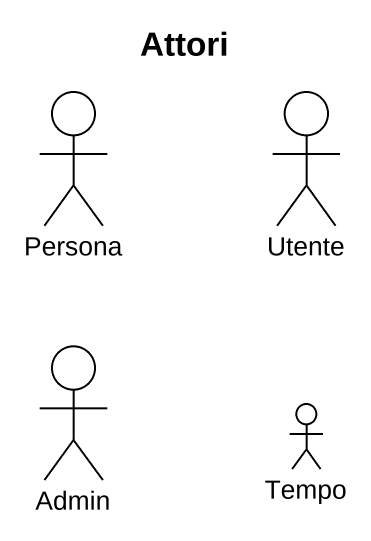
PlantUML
@startuml
title Attori
actor Persona
actor Utente
actor Admin
actor Tempo
@enduml
